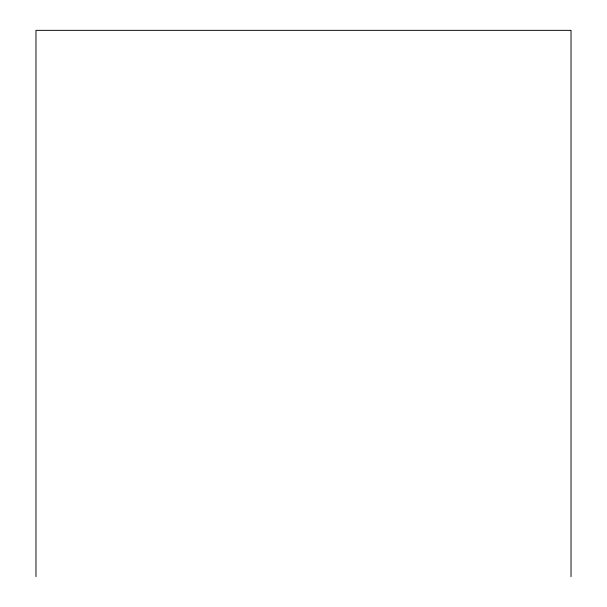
<?xml version="1.0" encoding="UTF-8"?>
<svg xmlns="http://www.w3.org/2000/svg" width="607" height="607" viewBox="0 0 607 607"><rect width="100%" height="100%" fill="white"/><g stroke="black" fill="none" stroke-linecap="round" stroke-linejoin="round"><path stroke-width="0.91" d="M571.02 576.65L571.02 30.35L35.98 30.35L35.98 576.65"/></g></svg>
